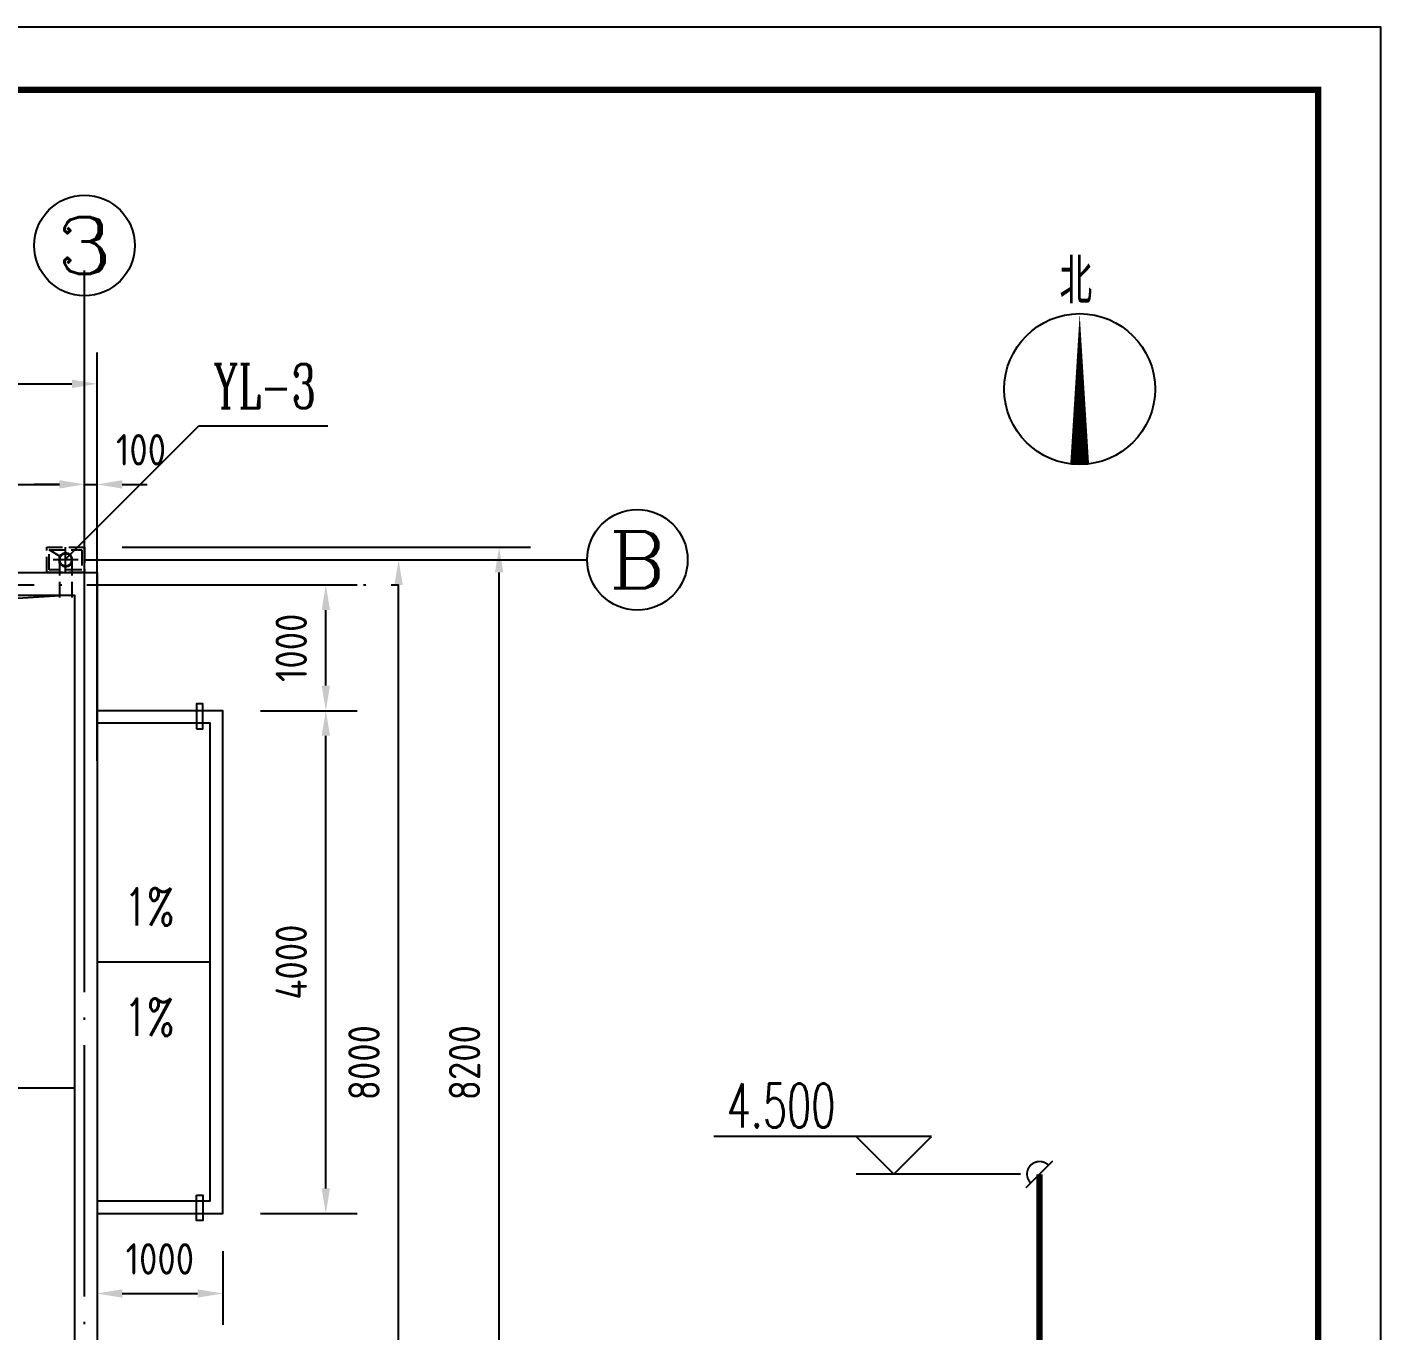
# Model space of a CAD drawing. Extents: x 84552 to 1115094, y -331058 to 102248.
# Drawn here: x 284887 to 295660, y 68963 to 79333 of the extents above; entities that cross this region are included whole.
import ezdxf
from ezdxf.enums import TextEntityAlignment as Align

# ---------------------------------------------------------------- set-up
doc = ezdxf.new("R2010")
doc.units = 0
doc.header["$LTSCALE"] = 1000
doc.header["$MEASUREMENT"] = 0
for name, pattern in [('CONTINOUS', [0]), ('DASH_50', [0.175, 0.125, -0.05]), ('DOTE', [2.4200000000000004, 2, -0.2, 0.02, -0.2])]:
    doc.linetypes.add(name, pattern=pattern)
for name, color, linetype in [('AXIS', 3, 'Continuous'), ('AXIS_TEXT', 7, 'Continuous'), ('DIM_SYMB', 3, 'Continuous'), ('DIM_雨水', 3, 'Continuous'), ('DOTE', 1, 'Continuous'), ('EQUIP_雨水斗', 7, 'Continuous'), ('LAYER1', 143, 'Continuous'), ('PIPE-雨水', 4, 'TG_Y'), ('PUB_DIM', 3, 'Continuous'), ('PUB_TEXT', 7, 'Continuous'), ('PUB_TITLE', 4, 'Continuous'), ('TWT_ELEV', 3, 'Continuous')]:
    doc.layers.add(name, color=color, linetype=linetype)
doc.styles.add('_TCH_AXIS', font='COMPLEX', dxfattribs={"bigfont": 'GBCBIG'})
doc.styles.add('_TCH_DIM', font='SIMPLEX', dxfattribs={"bigfont": 'GBCBIG'})
doc.styles.add('_TWT_DIM_ELE', font='SIMPLEX', dxfattribs={"width": 0.8, "height": 3.5, "bigfont": 'HZTXT'})
doc.styles.add('_TWT_SERIAL', font='COMPLEX', dxfattribs={"width": 0.8, "height": 3, "bigfont": 'HZTXT'})
doc.styles.add('COMPLEX', font='COMPLEX')
doc.styles.get("Standard").update_dxf_attribs({"font": 'gbenor.shx', "bigfont": 'gbcbig.shx'})
doc.styles.add('TG_LINETYPE', font='SIMPLEX', dxfattribs={"width": 0.8, "height": 3, "bigfont": 'HZTXT'})
doc.linetypes.add('TG_Y', pattern='A,1,-0.3,["Y",TG_LINETYPE,S=0.1,R=0,X=-0.23,Y=-0.1],0', length=1.3)
doc.dimstyles.new('_TCH_ARCH&&100', dxfattribs={"dimtxt": 250, "dimasz": 200, "dimexe": 250, "dimexo": 300, "dimgap": 150, "dimtad": 1, "dimtoh": 1, "dimdec": 0, "dimzin": 0, "dimdsep": 46, "dimtxsty": 'Standard', "dimcen": 0.09, "dimclrt": 7, "dimazin": 2, "dimtfac": 1, "dimtdec": 0, "dimtix": 1, "dimtmove": 2, "dimatfit": 3, "dimfxl": 0, "dimtolj": 1, "dimtzin": 0, "dimarcsym": 0})

# ---------------------------------------------------------------- blocks, each defined once
blk = doc.blocks.new('A$C05153518')
at = {"layer": 'LAYER1'}
h = blk.add_hatch(color=256, dxfattribs=at)
edge = h.paths.add_edge_path()
edge.add_ellipse((199.9998257048428, 200.0002237821136), major_axis=(77.781745930537, 77.781745930537), ratio=0.9999999999995688, start_angle=314.99999999998766, end_angle=405.00000000001234, ccw=False)
edge.add_line((309.9998257048428, 200.0002237821136), (299.9998257048428, 200.0002237821136))
edge.add_ellipse((199.9998257048428, 200.0002237821136), major_axis=(-70.71067811866828, 70.7106781186683), ratio=0.9999999999996173, start_angle=225.0000000000109, end_angle=314.999999999989)
edge.add_line((199.9998257048428, 300.0002237821136), (199.9998257048428, 310.0002237821136))
edge = h.paths.add_edge_path()
edge.add_line((199.9998257048428, 310.0002237821136), (199.9998257048428, 300.0002237821136))
edge.add_ellipse((199.9998257048428, 200.0002237821136), major_axis=(70.71067811866828, 70.71067811866827), ratio=0.9999999999996174, start_angle=45.00000000001096, end_angle=134.999999999989)
edge.add_line((99.9998257048428, 200.0002237821136), (89.9998257048428, 200.0002237821136))
edge.add_ellipse((199.9998257048428, 200.0002237821136), major_axis=(-77.781745930537, 77.781745930537), ratio=0.9999999999995689, start_angle=-45.00000000001228, end_angle=45.00000000001228, ccw=False)
edge = h.paths.add_edge_path()
edge.add_line((89.9998257048428, 200.0002237821136), (99.9998257048428, 200.0002237821136))
edge.add_ellipse((199.9998257048428, 200.0002237821136), major_axis=(-70.71067811866828, 70.7106781186683), ratio=0.9999999999996173, start_angle=45.00000000001096, end_angle=134.999999999989)
edge.add_line((199.9998257048428, 100.0002237821136), (199.9998257048428, 90.00022378211361))
edge.add_ellipse((199.9998257048428, 200.0002237821136), major_axis=(77.781745930537, 77.781745930537), ratio=0.9999999999995688, start_angle=134.9999999999876, end_angle=225.0000000000124, ccw=False)
edge = h.paths.add_edge_path()
edge.add_line((299.9998257048428, 200.0002237821136), (309.9998257048428, 200.0002237821136))
edge.add_ellipse((199.9998257048428, 200.0002237821136), major_axis=(-77.781745930537, 77.781745930537), ratio=0.9999999999995689, start_angle=134.9999999999877, end_angle=225.0000000000123, ccw=False)
edge.add_line((199.9998257048428, 90.00022378211361), (199.9998257048428, 100.0002237821136))
edge.add_ellipse((199.9998257048428, 200.0002237821136), major_axis=(70.71067811866828, 70.71067811866827), ratio=0.9999999999996174, start_angle=225.0000000000109, end_angle=314.999999999989)
h = blk.add_hatch(color=256, dxfattribs=at)
edge = h.paths.add_edge_path()
edge.add_ellipse((199.9998257048428, 200.0002237821136), major_axis=(77.781745930537, 77.781745930537), ratio=0.9999999999995688, start_angle=314.99999999998766, end_angle=405.00000000001234, ccw=False)
edge.add_line((309.9998257048428, 200.0002237821136), (299.9998257048428, 200.0002237821136))
edge.add_ellipse((199.9998257048428, 200.0002237821136), major_axis=(-70.71067811866828, 70.7106781186683), ratio=0.9999999999996173, start_angle=225.0000000000109, end_angle=314.999999999989)
edge.add_line((199.9998257048428, 300.0002237821136), (199.9998257048428, 310.0002237821136))
edge = h.paths.add_edge_path()
edge.add_line((199.9998257048428, 310.0002237821136), (199.9998257048428, 300.0002237821136))
edge.add_ellipse((199.9998257048428, 200.0002237821136), major_axis=(70.71067811866828, 70.71067811866827), ratio=0.9999999999996174, start_angle=45.00000000001096, end_angle=134.999999999989)
edge.add_line((99.9998257048428, 200.0002237821136), (89.9998257048428, 200.0002237821136))
edge.add_ellipse((199.9998257048428, 200.0002237821136), major_axis=(-77.781745930537, 77.781745930537), ratio=0.9999999999995689, start_angle=-45.00000000001228, end_angle=45.00000000001228, ccw=False)
edge = h.paths.add_edge_path()
edge.add_line((89.9998257048428, 200.0002237821136), (99.9998257048428, 200.0002237821136))
edge.add_ellipse((199.9998257048428, 200.0002237821136), major_axis=(-70.71067811866828, 70.7106781186683), ratio=0.9999999999996173, start_angle=45.00000000001096, end_angle=134.999999999989)
edge.add_line((199.9998257048428, 100.0002237821136), (199.9998257048428, 90.00022378211361))
edge.add_ellipse((199.9998257048428, 200.0002237821136), major_axis=(77.781745930537, 77.781745930537), ratio=0.9999999999995688, start_angle=134.9999999999876, end_angle=225.0000000000124, ccw=False)
edge = h.paths.add_edge_path()
edge.add_line((299.9998257048428, 200.0002237821136), (309.9998257048428, 200.0002237821136))
edge.add_ellipse((199.9998257048428, 200.0002237821136), major_axis=(-77.781745930537, 77.781745930537), ratio=0.9999999999995689, start_angle=134.9999999999877, end_angle=225.0000000000123, ccw=False)
edge.add_line((199.9998257048428, 90.00022378211361), (199.9998257048428, 100.0002237821136))
edge.add_ellipse((199.9998257048428, 200.0002237821136), major_axis=(70.71067811866828, 70.71067811866827), ratio=0.9999999999996174, start_angle=225.0000000000109, end_angle=314.999999999989)
at = {"layer": 'DOTE'}
for p, q in [((199.9998257048428, 400.0002237819972), (199.9998257048428, 0.0002237819971924182)), ((199.9998257048428, 400.0002237819972), (199.9998257048428, 0.0002237819971924182)), ((199.9998257048428, 400.0002237819972), (199.9998257048428, 0.0002237819971924182)), ((399.9998257048428, 200.0002237819972), (-0.0001742951571941376, 200.0002237819972))]:
    blk.add_line(p, q, dxfattribs=at)
at = {"layer": 'LAYER1'}
for radius in [110, 110, 100, 100]:
    blk.add_circle((199.9998257048428, 200.0002237819972), radius, dxfattribs=at)
blk = doc.blocks.new('A$C395401BF')
at = {"layer": 'LAYER1', "xscale": -0.5, "yscale": 0.5, "zscale": 0.5, "rotation": 180}
blk.add_blockref('A$C05153518', (-0.0004135629860684276, 199.9999510311172), dxfattribs=at)
blk = doc.blocks.new('34343434')
at = {"layer": 'DOTE'}
blk.add_line((57409.9631868066, 27919.18076526126), (57409.9631868066, 28119.18076526126), dxfattribs=at)
at = {"layer": 'LAYER1', "linetype": 'DASH_50'}
for p, q in [((57436.16805808974, 28061.76368109634), (57489.9631868066, 28149.18076526126)), ((57409.96306423873, 28069.18076526126), (57069.96318680661, 28069.23337818006)), ((57409.9631868066, 27969.18076526126), (57069.9631868066, 27969.18076526126))]:
    blk.add_line(p, q, dxfattribs=at)
for points in [[(57309.9631868066, 27869.18076526126), (57309.9631868066, 28169.18076526126), (57509.9631868066, 28169.18076526126), (57509.9631868066, 27869.18076526126)], [(57329.9631868066, 27889.18076526126), (57329.9631868066, 28149.18076526126), (57489.9631868066, 28149.18076526126), (57489.96318680637, 27889.18076526126)]]:
    blk.add_lwpolyline(points, close=True, dxfattribs=at)
at = {"layer": 'LAYER1', "linetype": 'CONTINOUS'}
blk.add_circle((57409.96318680658, 28019.18076526126), 50, dxfattribs=at)
at = {"rotation": 270}
blk.add_blockref('A$C395401BF', (57309.96334766642, 28119.18026455081), dxfattribs=at)
blk = doc.blocks.new('*D1515')
at = {"layer": 'Defpoints', "color": 0}
for p in [(285444.096327561, 69895.99690368306), (286444.096327561, 69895.99690368306), (286444.096327561, 69260.148613489)]:
    blk.add_point(p, dxfattribs=at)
at = {"layer": 'PUB_DIM', "color": 0, "lineweight": -2}
for p, q in [((285444.096327561, 69595.99690368306), (285444.096327561, 69010.148613489)), ((286444.096327561, 69595.99690368306), (286444.096327561, 69010.148613489)), ((285644.096327561, 69260.148613489), (286244.096327561, 69260.148613489))]:
    blk.add_line(p, q, dxfattribs=at)
at = {"layer": 'PUB_DIM', "color": 0}
for points in [[(285644.096327561, 69293.48194682233), (285644.096327561, 69226.81528015567), (285444.096327561, 69260.148613489)], [(286244.096327561, 69293.48194682233), (286244.096327561, 69226.81528015567), (286444.096327561, 69260.148613489)]]:
    blk.add_solid(points, dxfattribs=at)
at = {"layer": 'PUB_DIM', "color": 7, "insert": (285944.096327561, 69535.148613489), "char_height": 250, "attachment_point": 5}
blk.add_mtext('\\A1;1000', dxfattribs=at)
blk = doc.blocks.new('*D1516')
at = {"layer": 'Defpoints', "color": 0}
for p in [(286444.096327561, 73895.99690403702), (287264.4140895884, 73895.99690403702), (286444.096327561, 69895.99690368306)]:
    blk.add_point(p, dxfattribs=at)
at = {"layer": 'PUB_DIM', "color": 0, "lineweight": -2}
for p, q in [((286744.096327561, 73895.99690403702), (287514.4140895884, 73895.99690403702)), ((287264.4140895884, 70095.99690368306), (287264.4140895884, 73695.99690403702)), ((286744.096327561, 69895.99690368306), (287514.4140895884, 69895.99690368306))]:
    blk.add_line(p, q, dxfattribs=at)
at = {"layer": 'PUB_DIM', "color": 0}
for points in [[(287231.0807562551, 73695.99690403702), (287297.7474229218, 73695.99690403702), (287264.4140895884, 73895.99690403702)], [(287231.0807562551, 70095.99690368306), (287297.7474229218, 70095.99690368306), (287264.4140895884, 69895.99690368306)]]:
    blk.add_solid(points, dxfattribs=at)
at = {"layer": 'PUB_DIM', "color": 7, "insert": (286989.4140895884, 71895.99690386008), "char_height": 250, "attachment_point": 5, "rotation": 90}
blk.add_mtext('\\A1;4000', dxfattribs=at)
blk = doc.blocks.new('*D1517')
at = {"layer": 'Defpoints', "color": 0}
for p in [(286444.096327561, 74895.99690385791), (287264.4140895884, 74895.99690385791), (286444.096327561, 73895.99690403702)]:
    blk.add_point(p, dxfattribs=at)
at = {"layer": 'PUB_DIM', "color": 0, "lineweight": -2}
for p, q in [((286744.096327561, 74895.99690385791), (287514.4140895884, 74895.99690385791)), ((287264.4140895884, 74095.99690403702), (287264.4140895884, 74695.99690385791)), ((286744.096327561, 73895.99690403702), (287514.4140895884, 73895.99690403702))]:
    blk.add_line(p, q, dxfattribs=at)
at = {"layer": 'PUB_DIM', "color": 0}
for points in [[(287231.0807562551, 74695.99690385791), (287297.7474229218, 74695.99690385791), (287264.4140895884, 74895.99690385791)], [(287231.0807562551, 74095.99690403702), (287297.7474229218, 74095.99690403702), (287264.4140895884, 73895.99690403702)]]:
    blk.add_solid(points, dxfattribs=at)
at = {"layer": 'PUB_DIM', "color": 7, "insert": (286989.4140895884, 74395.99690394751), "char_height": 250, "attachment_point": 5, "rotation": 90}
blk.add_mtext('\\A1;1000', dxfattribs=at)
blk = doc.blocks.new('*D1520')
at = {"layer": 'AXIS', "color": 0, "lineweight": -2}
for p, q in [((285643.2893241005, 75095.99690385791), (288093.2893241005, 75095.99690385791)), ((287843.2893241005, 67295.99690385791), (287843.2893241005, 74895.99690385791)), ((285643.2893241005, 67095.99690385791), (288093.2893241005, 67095.99690385791))]:
    blk.add_line(p, q, dxfattribs=at)
at = {"layer": 'AXIS', "color": 0}
for points in [[(287809.9559907672, 74895.99690385791), (287876.6226574338, 74895.99690385791), (287843.2893241005, 75095.99690385791)], [(287809.9559907672, 67295.99690385791), (287876.6226574338, 67295.99690385791), (287843.2893241005, 67095.99690385791)]]:
    blk.add_solid(points, dxfattribs=at)
at = {"layer": 'Defpoints', "color": 0}
for p in [(285343.2893241005, 75095.99690385791), (287843.2893241005, 75095.99690385791), (285343.2893241005, 67095.99690385791)]:
    blk.add_point(p, dxfattribs=at)
at = {"layer": 'AXIS', "color": 7, "insert": (287568.2893241005, 71095.99690385796), "char_height": 250, "attachment_point": 5, "rotation": 90}
blk.add_mtext('\\A1;8000', dxfattribs=at)
blk = doc.blocks.new('*D1521')
at = {"layer": 'AXIS', "color": 0, "lineweight": -2}
for p, q in [((285643.2893241005, 75195.9969038294), (288893.2893241005, 75195.9969038294)), ((288643.2893241005, 67195.99690382509), (288643.2893241005, 74995.9969038294)), ((285643.2893241005, 66995.99690382509), (288893.2893241005, 66995.99690382509))]:
    blk.add_line(p, q, dxfattribs=at)
at = {"layer": 'AXIS', "color": 0}
for points in [[(288609.9559907672, 74995.9969038294), (288676.6226574338, 74995.9969038294), (288643.2893241005, 75195.9969038294)], [(288609.9559907672, 67195.99690382509), (288676.6226574338, 67195.99690382509), (288643.2893241005, 66995.99690382509)]]:
    blk.add_solid(points, dxfattribs=at)
at = {"layer": 'Defpoints', "color": 0}
for p in [(285343.2893241005, 75195.9969038294), (288643.2893241005, 75195.9969038294), (285343.2893241005, 66995.99690382509)]:
    blk.add_point(p, dxfattribs=at)
at = {"layer": 'AXIS', "color": 7, "insert": (288368.2893241005, 71095.99690382728), "char_height": 250, "attachment_point": 5, "rotation": 90}
blk.add_mtext('\\A1;8200', dxfattribs=at)
blk = doc.blocks.new('_AXISO')
blk.add_circle((0, 0), 0.5)
at = {"layer": 'AXIS_TEXT', "style": 'COMPLEX'}
blk.add_attdef('A', text='', height=0.56, dxfattribs=at).set_placement((-0.25, -0.28), (0.25, -0.28), align=Align.FIT)
blk = doc.blocks.new('*D1528')
at = {"layer": 'AXIS', "color": 0, "lineweight": -2}
for p, q in [((279344.0963274837, 73495.99690378242), (279344.0963274837, 75945.99690378242)), ((285344.0963274837, 73495.99690378242), (285344.0963274837, 75945.99690378242)), ((279544.0963274837, 75695.99690378242), (285144.0963274837, 75695.99690378242))]:
    blk.add_line(p, q, dxfattribs=at)
at = {"layer": 'AXIS', "color": 0}
for points in [[(279544.0963274837, 75729.33023711575), (279544.0963274837, 75662.66357044909), (279344.0963274837, 75695.99690378242)], [(285144.0963274837, 75729.33023711575), (285144.0963274837, 75662.66357044909), (285344.0963274837, 75695.99690378242)]]:
    blk.add_solid(points, dxfattribs=at)
at = {"layer": 'Defpoints', "color": 0}
for p in [(285344.0963274837, 75695.99690378242), (279344.0963274837, 73195.99690378242), (285344.0963274837, 73195.99690378242)]:
    blk.add_point(p, dxfattribs=at)
at = {"layer": 'AXIS', "color": 7, "insert": (282344.0963274837, 75970.99690378242), "char_height": 250, "attachment_point": 5}
blk.add_mtext('\\A1;6000', dxfattribs=at)
blk = doc.blocks.new('*D1529')
at = {"layer": 'AXIS', "color": 0, "lineweight": -2}
for p, q in [((285344.0963274837, 73495.99690378242), (285344.0963274837, 75945.99690378242)), ((285444.09632756, 73495.99690378242), (285444.09632756, 75945.99690378242)), ((285144.0963274837, 75695.99690378242), (284944.0963274837, 75695.99690378242)), ((285344.0963274837, 75695.99690378242), (285444.09632756, 75695.99690378242)), ((285644.09632756, 75695.99690378242), (285844.09632756, 75695.99690378242))]:
    blk.add_line(p, q, dxfattribs=at)
at = {"layer": 'AXIS', "color": 0}
for points in [[(285144.0963274837, 75729.33023711575), (285144.0963274837, 75662.66357044909), (285344.0963274837, 75695.99690378242)], [(285644.09632756, 75729.33023711575), (285644.09632756, 75662.66357044909), (285444.09632756, 75695.99690378242)]]:
    blk.add_solid(points, dxfattribs=at)
at = {"layer": 'Defpoints', "color": 0}
for p in [(285444.09632756, 75695.99690378242), (285344.0963274837, 73195.99690378242), (285444.09632756, 73195.99690378242)]:
    blk.add_point(p, dxfattribs=at)
at = {"layer": 'AXIS', "color": 7, "insert": (285794.096327561, 75970.99690378242), "char_height": 250, "attachment_point": 5}
blk.add_mtext('\\A1;100', dxfattribs=at)
blk = doc.blocks.new('*D1530')
at = {"layer": 'AXIS', "color": 0, "lineweight": -2}
for p, q in [((273244.0963274948, 73495.99690378242), (273244.0963274948, 76745.99690378242)), ((285444.09632756, 73495.99690378242), (285444.09632756, 76745.99690378242)), ((273444.0963274948, 76495.99690378242), (285244.09632756, 76495.99690378242))]:
    blk.add_line(p, q, dxfattribs=at)
at = {"layer": 'AXIS', "color": 0}
for points in [[(273444.0963274948, 76529.33023711575), (273444.0963274948, 76462.66357044909), (273244.0963274948, 76495.99690378242)], [(285244.09632756, 76529.33023711575), (285244.09632756, 76462.66357044909), (285444.09632756, 76495.99690378242)]]:
    blk.add_solid(points, dxfattribs=at)
at = {"layer": 'Defpoints', "color": 0}
for p in [(285444.09632756, 76495.99690378242), (273244.0963274948, 73195.99690378242), (285444.09632756, 73195.99690378242)]:
    blk.add_point(p, dxfattribs=at)
at = {"layer": 'AXIS', "color": 7, "insert": (279344.0963275274, 76770.99690378242), "char_height": 250, "attachment_point": 5}
blk.add_mtext('\\A1;12200', dxfattribs=at)
blk = doc.blocks.new('$Attachment$00000217')
blk.add_line((-150, 0), (150, 0))
at = {"const_width": 15}
blk.add_lwpolyline([(-98.58173225235078, 0, -0.9999999999999999), (101.4182677476492, 0)], format="xyb", dxfattribs=at)

msp = doc.modelspace()

# ---------------------------------------------------------------- linework, layer by layer
msp.add_line((279344.0963274846, 74450.52134763217), (285194.0963275284, 74815.99690382881))
at = {"color": 0}
for p, q in [((286344.0963275777, 71895.99690386001), (285444.096327561, 71895.99690386001)), ((273424.0963274948, 70895.99690382509), (285264.096327561, 70895.99690382509))]:
    msp.add_line(p, q, dxfattribs=at)
for points in [[(273244.0963274948, 74995.99690382509), (285444.096327561, 74995.99690382509), (285444.096327561, 66795.99690382509), (273244.0963274948, 66795.99690382509)], [(273424.0963274948, 74815.99690382509), (285264.096327561, 74815.99690382509), (285264.096327561, 66975.99690382509), (273424.0963274948, 66975.99690382509)]]:
    msp.add_lwpolyline(points, close=True, dxfattribs=at)
for points in [[(286235.7189993029, 73750.57657525229), (286285.7189993029, 73750.57657525229), (286285.7189993029, 73950.57657525229), (286235.7189993029, 73950.57657525229)], [(286235.7189993029, 70041.41723246966), (286285.7189993029, 70041.41723246966), (286285.7189993029, 69841.41723246966), (286235.7189993029, 69841.41723246966)]]:
    msp.add_lwpolyline(points, close=True)
for points in [[(285444.096327561, 69895.99690368306), (286444.096327561, 69895.99690368306), (286444.096327561, 73895.99690403702), (285444.096327561, 73895.99690403702)], [(285444.096327561, 69995.99690368306), (286344.0963275777, 69995.99690368306), (286344.0963275777, 73795.99690403702), (285444.096327561, 73795.99690403702)]]:
    msp.add_lwpolyline(points)
at = {"layer": 'AXIS', "color": 0}
for p, q in [((285344.0963274846, 73195.99690378242), (285344.0963274846, 77195.99690378242)), ((285343.2893241005, 75095.99690385791), (289343.2893241005, 75095.99690385791))]:
    msp.add_line(p, q, dxfattribs=at)
at = {"layer": 'DIM_SYMB'}
for points in [[(293262.8528460406, 75854.16516091756, 150, 0, 0), (293262.8528460406, 77054.16516091756, 0, 0, 0)], [(285842.9765171679, 72587.99050266761, 0, 0, 0), (286017.0621459279, 72944.1178709325, 80.00000000000001, 0, 0), (286148.8123064945, 73213.6394752441, 0, 0, 0)], [(285842.9765171679, 71204.00330505054, 0, 0, 0), (286017.0621459279, 70847.87593678565, 80.00000000000001, 0, 0), (286148.8123064945, 70578.35433247406, 0, 0, 0)]]:
    msp.add_lwpolyline(points, format="xyseb", dxfattribs=at)
msp.add_circle((293262.8528460406, 76454.16516091756), 600, dxfattribs=at)
at = {"layer": 'DIM_雨水', "color": 3}
for p, q in [((285194.0963275284, 75101.83668363438), (286254.7564993082, 76162.49685541418)), ((286254.7564993082, 76162.49685541418), (287280.9063616572, 76162.49685541418))]:
    msp.add_line(p, q, dxfattribs=at)
at = {"layer": 'DOTE', "linetype": 'DOTE'}
for p, q in [((285344.0963274846, 64395.99690385791), (285344.0963274846, 77395.99690385791)), ((270844.0963274846, 74895.99690385791), (287844.0963274846, 74895.99690385791))]:
    msp.add_line(p, q, dxfattribs=at)
at = {"layer": 'PIPE-雨水', "ltscale": 500, "const_width": 50}
msp.add_lwpolyline([(292943.0800597689, 65600.66450186988), (292943.0800597689, 70209.24314563256)], dxfattribs=at)
at = {"layer": 'PUB_TITLE'}
msp.add_lwpolyline([(265959.9539037368, 58333.39843383699), (295659.9539037368, 58333.39843383699), (295659.9539037368, 79333.39843383699), (265959.9539037368, 79333.39843383699)], close=True, dxfattribs=at)
at = {"layer": 'PUB_TITLE', "const_width": 50}
msp.add_lwpolyline([(267209.9539037368, 58833.39843383699), (295159.9539037368, 58833.39843383699), (295159.9539037368, 78833.39843383699), (267209.9539037368, 78833.39843383699)], close=True, dxfattribs=at)
at = {"layer": 'TWT_ELEV'}
for p, q in [((292084.4208692873, 70509.24314563256), (290350.6185082414, 70509.24314563256)), ((291784.4208692873, 70209.24314563256), (291484.4208692873, 70509.24314563256)), ((291784.4208692873, 70209.24314563256), (292084.4208692873, 70509.24314563256)), ((292793.0800597689, 70209.24314563256), (291484.4208692873, 70209.24314563256))]:
    msp.add_line(p, q, dxfattribs=at)

# ---------------------------------------------------------------- block references
at = {"linetype": 'DOTE', "rotation": 90}
msp.add_blockref('34343434', (313213.2770927902, 17686.03371702274), dxfattribs=at)
at = {"layer": 'AXIS', "color": 0}
ref = msp.add_blockref('_AXISO', (285344.0963274846, 77595.99690378242), dxfattribs=dict(at, xscale=800, yscale=800, zscale=800))
ref.add_attrib('A', '3', dxfattribs={"layer": 'AXIS_TEXT', "color": 0, "height": 452.5483399593904, "style": '_TCH_AXIS', "width": 1.499999999999482}).set_placement((285117.822157505, 77369.72273380274), (285570.3704974642, 77369.72273380274), align=Align.FIT)
ref = msp.add_blockref('_AXISO', (289743.2893241005, 75095.99690385791), dxfattribs=dict(at, xscale=800, yscale=800, zscale=800))
ref.add_attrib('A', 'B', dxfattribs={"layer": 'AXIS_TEXT', "color": 0, "height": 452.5483399593904, "style": '_TCH_AXIS', "width": 1.235294117646632}).set_placement((289517.0151541209, 74869.72273387824), (289969.5634940801, 74869.72273387824), align=Align.FIT)
at = {"layer": 'EQUIP_雨水斗', "rotation": 45}
msp.add_blockref('$Attachment$00000217', (292943.0800597689, 70209.24314563256), dxfattribs=at)

# ---------------------------------------------------------------- texts
at = {"layer": 'DIM_雨水', "color": 7, "style": '_TWT_SERIAL', "width": 0.6400000000000001}
msp.add_text('YL-3', height=350, dxfattribs=at).set_placement((286368.2396949911, 76302.49685541418))
at = {"layer": 'PUB_TEXT', "style": '_TCH_DIM'}
msp.add_text('北', height=361.7021276595744, dxfattribs=at).set_placement((293102.1989101649, 77131.03273140208))
at = {"layer": 'PUB_TEXT', "style": '_TCH_DIM', "width": 0.7058823529411765}
for p in [(285662.1157805743, 72186.05370646756), (285662.115780578, 71308.4401012524)]:
    msp.add_text('1%', height=297.5, dxfattribs=at).set_placement(p)
at = {"layer": 'TWT_ELEV', "color": 7, "style": '_TWT_DIM_ELE', "width": 0.6400000000000001}
msp.add_text('4.500', height=350, dxfattribs=at).set_placement((290455.0185082417, 70579.24314563256))

# ---------------------------------------------------------------- dimensions: what is measured, and where the dimension line sits
at = {"layer": 'AXIS', "color": 0}
for p1, p2, distance, picture, middle in [((273244.0963274948, 73195.99690378242), (285444.09632756, 73195.99690378242), 3300, '*D1530', (279344.0963275274, 76770.99690378242)), ((279344.0963274837, 73195.99690378242), (285344.0963274837, 73195.99690378242), 2500, '*D1528', (282344.0963274837, 75970.99690378242)), ((285343.2893241005, 66995.99690382509), (285343.2893241005, 75195.9969038294), -3300, '*D1521', (288368.2893241005, 71095.99690382728)), ((285343.2893241005, 67095.99690385791), (285343.2893241005, 75095.99690385791), -2500, '*D1520', (287568.2893241005, 71095.99690385796))]:
    dim = msp.add_aligned_dim(p1=p1, p2=p2, distance=distance, dimstyle='_TCH_ARCH&&100', dxfattribs=at)
    dim.commit()
    dim.dimension.update_dxf_attribs({"geometry": picture, "text_midpoint": middle})
dim = msp.add_linear_dim(base=(285444.09632756, 75695.99690378242), p1=(285344.0963274837, 73195.99690378242), p2=(285444.09632756, 73195.99690378242), angle=0, dimstyle='_TCH_ARCH&&100', dxfattribs=at)
dim.commit()
dim.dimension.update_dxf_attribs({"geometry": '*D1529', "text_midpoint": (285794.096327561, 75970.99690378242), "dimtype": 161})
at = {"layer": 'PUB_DIM', "color": 0}
for p1, p2, distance, picture, middle in [((286444.096327561, 73895.99690403702), (286444.096327561, 74895.99690385791), -820.3177620273782, '*D1517', (286989.4140895884, 74395.99690394751)), ((286444.096327561, 69895.99690368306), (286444.096327561, 73895.99690403702), -820.3177620273782, '*D1516', (286989.4140895884, 71895.99690386008)), ((285444.096327561, 69895.99690368306), (286444.096327561, 69895.99690368306), -635.8482901940588, '*D1515', (285944.096327561, 69535.148613489))]:
    dim = msp.add_aligned_dim(p1=p1, p2=p2, distance=distance, dimstyle='_TCH_ARCH&&100', dxfattribs=at)
    dim.commit()
    dim.dimension.update_dxf_attribs({"geometry": picture, "text_midpoint": middle})

doc.saveas('drawing.dxf')
